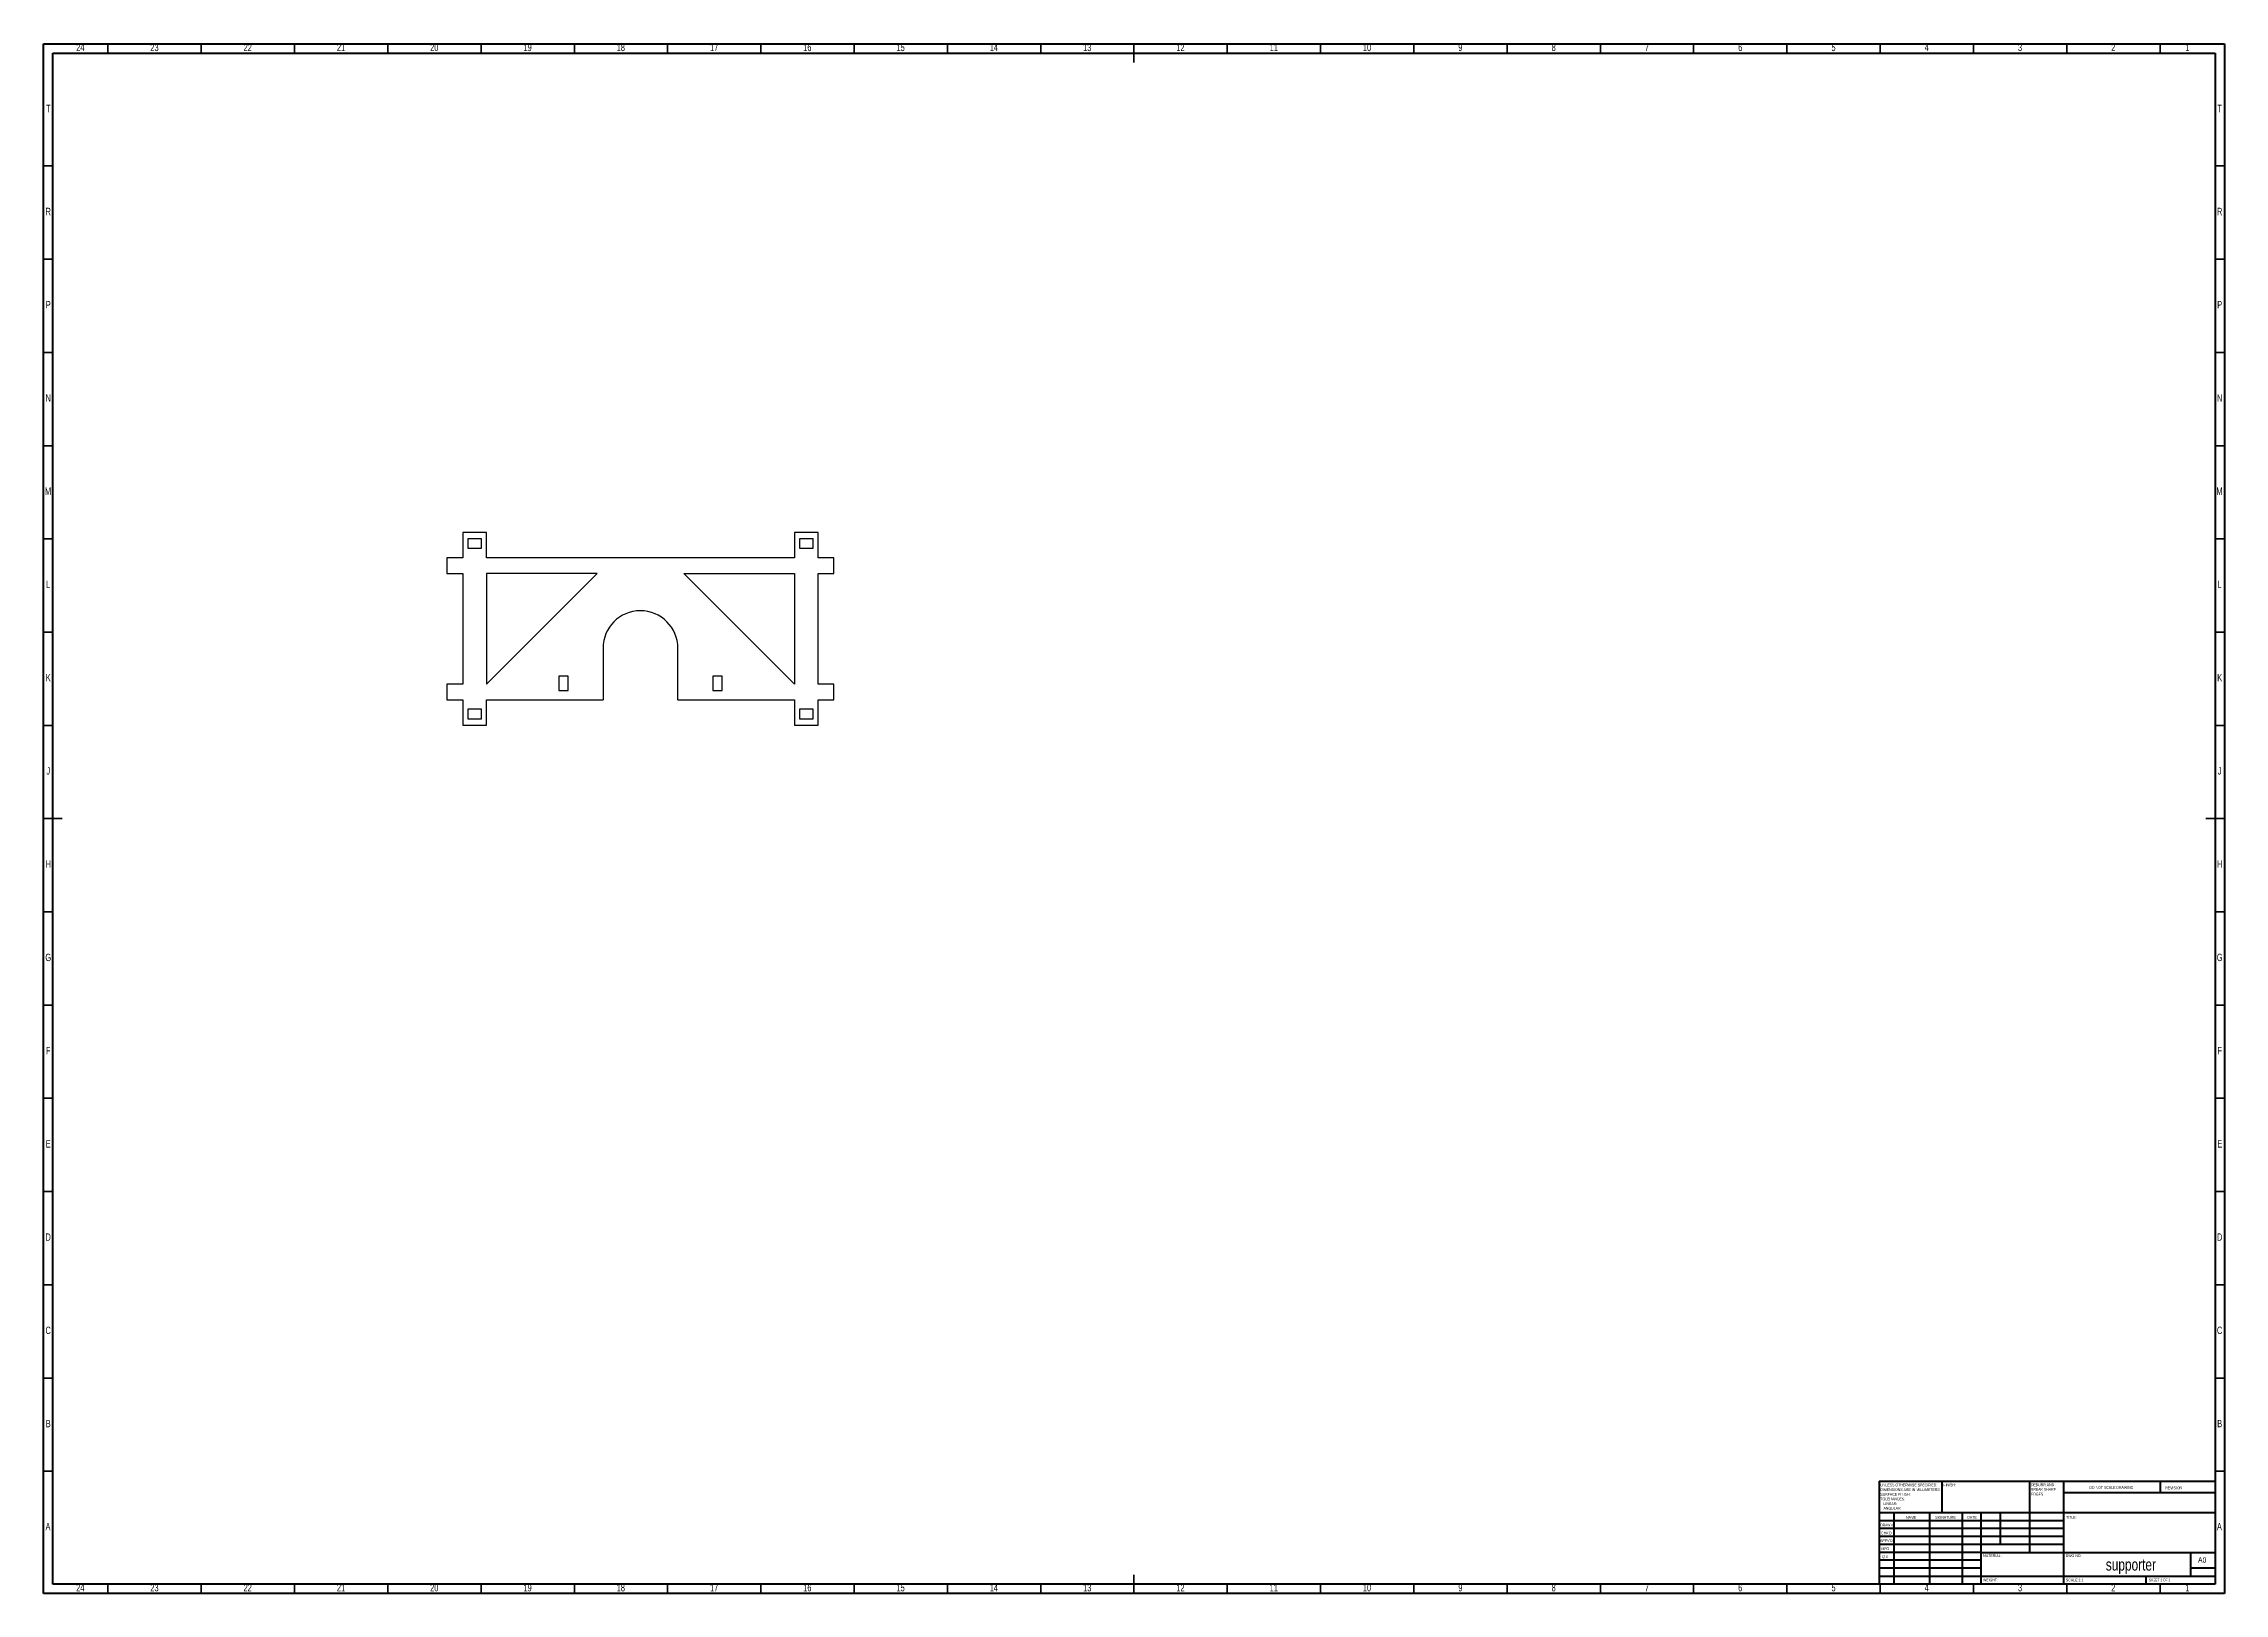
# Model space of a CAD drawing. Header units: inches. Extents: x 0.6 to 46.6, y 0.2 to 32.9.
import ezdxf

# ---------------------------------------------------------------- set-up
doc = ezdxf.new("R2010")
doc.units = ezdxf.units.IN
doc.header["$MEASUREMENT"] = 0
doc.styles.add('SLDTEXTSTYLE0', font='TXT', dxfattribs={"width": 0.686449})
doc.styles.add('SLDTEXTSTYLE1', font='TXT', dxfattribs={"width": 0.75})
doc.styles.add('SLDTEXTSTYLE2', font='TXT', dxfattribs={"width": 0.6875})

# ---------------------------------------------------------------- blocks, each defined once
blk = doc.blocks.new('SW_NOTE_0')
at = {"color": 0, "linetype": 'Continuous', "lineweight": 0, "attachment_point": 1, "style": 'SLDTEXTSTYLE1'}
for s, insert, char_height in [('UNLESS OTHERWISE SPECIFIED:', (0, 0.076), 0.05906), ('TOLERANCES:', (0, -0.219), 0.05906), ('SURFACE FINISH:', (0, -0.121), 0.05906), ('DIMENSIONS ARE IN MILLIMETERS', (0, -0.022), 0.05906), ('ANGULAR:', (0.066, -0.416), 0.0591), ('LINEAR:', (0.066, -0.318), 0.0591)]:
    blk.add_mtext(s, dxfattribs=dict(at, insert=insert, char_height=char_height))
blk = doc.blocks.new('SW_NOTE_1')
at = {"color": 0, "linetype": 'Continuous', "lineweight": 0, "attachment_point": 1, "style": 'SLDTEXTSTYLE1'}
for s, insert, char_height in [('DEBURR AND', (0, 0.076), 0.0591), ('BREAK SHARP', (0, -0.022), 0.05906), ('EDGES', (0, -0.121), 0.0591)]:
    blk.add_mtext(s, dxfattribs=dict(at, insert=insert, char_height=char_height))

msp = doc.modelspace()

# ---------------------------------------------------------------- linework, layer by layer
at = {"color": 7, "linetype": 'Continuous', "lineweight": 70}
for p, q in [((0.591, 0.197), (0.591, 32.913)), ((0.591, 32.913), (46.614, 32.913)), ((0.787, 0.394), (0.787, 32.717)), ((0.787, 32.717), (46.417, 32.717)), ((46.417, 32.717), (46.417, 0.394)), ((46.614, 32.913), (46.614, 0.197)), ((46.614, 0.197), (0.591, 0.197)), ((46.417, 0.394), (0.787, 0.394))]:
    msp.add_line(p, q, dxfattribs=at)
at = {"color": 7, "linetype": 'Continuous', "lineweight": 35}
for p, q in [((1.949, 32.717), (1.949, 32.913)), ((3.917, 32.717), (3.917, 32.913)), ((5.886, 32.717), (5.886, 32.913)), ((7.854, 32.717), (7.854, 32.913)), ((9.823, 32.717), (9.823, 32.913)), ((11.791, 32.717), (11.791, 32.913)), ((13.76, 32.717), (13.76, 32.913)), ((15.728, 32.717), (15.728, 32.913)), ((17.697, 32.717), (17.697, 32.913)), ((19.665, 32.717), (19.665, 32.913)), ((21.634, 32.717), (21.634, 32.913)), ((23.602, 32.717), (23.602, 32.913)), ((23.602, 32.913), (23.602, 32.52)), ((25.571, 32.717), (25.571, 32.913)), ((27.539, 32.717), (27.539, 32.913)), ((29.508, 32.717), (29.508, 32.913)), ((31.476, 32.717), (31.476, 32.913)), ((33.445, 32.717), (33.445, 32.913)), ((35.413, 32.717), (35.413, 32.913)), ((37.382, 32.717), (37.382, 32.913)), ((39.35, 32.717), (39.35, 32.913)), ((41.319, 32.717), (41.319, 32.913)), ((43.287, 32.717), (43.287, 32.913)), ((45.256, 32.717), (45.256, 32.913)), ((0.787, 30.335), (0.591, 30.335)), ((46.417, 30.335), (46.614, 30.335)), ((0.787, 28.366), (0.591, 28.366)), ((46.417, 28.366), (46.614, 28.366)), ((0.787, 26.398), (0.591, 26.398)), ((46.417, 26.398), (46.614, 26.398)), ((0.787, 24.429), (0.591, 24.429)), ((46.417, 24.429), (46.614, 24.429)), ((0.787, 22.461), (0.591, 22.461)), ((46.417, 22.461), (46.614, 22.461)), ((0.787, 20.492), (0.591, 20.492)), ((46.417, 20.492), (46.614, 20.492)), ((0.787, 18.524), (0.591, 18.524)), ((46.417, 18.524), (46.614, 18.524)), ((0.787, 16.555), (0.591, 16.555)), ((0.591, 16.555), (0.984, 16.555)), ((46.614, 16.555), (46.22, 16.555)), ((46.417, 16.555), (46.614, 16.555)), ((0.787, 14.587), (0.591, 14.587)), ((46.417, 14.587), (46.614, 14.587)), ((0.787, 12.618), (0.591, 12.618)), ((46.417, 12.618), (46.614, 12.618)), ((0.787, 10.65), (0.591, 10.65)), ((46.417, 10.65), (46.614, 10.65)), ((0.787, 8.681), (0.591, 8.681)), ((46.417, 8.681), (46.614, 8.681)), ((0.787, 6.713), (0.591, 6.713)), ((46.417, 6.713), (46.614, 6.713)), ((0.787, 4.744), (0.591, 4.744)), ((46.417, 4.744), (46.614, 4.744)), ((0.787, 2.776), (0.591, 2.776)), ((46.417, 2.776), (46.614, 2.776)), ((23.602, 0.197), (23.602, 0.591)), ((1.949, 0.394), (1.949, 0.197)), ((3.917, 0.394), (3.917, 0.197)), ((5.886, 0.394), (5.886, 0.197)), ((7.854, 0.394), (7.854, 0.197)), ((9.823, 0.394), (9.823, 0.197)), ((11.791, 0.394), (11.791, 0.197)), ((13.76, 0.394), (13.76, 0.197)), ((15.728, 0.394), (15.728, 0.197)), ((17.697, 0.394), (17.697, 0.197)), ((19.665, 0.394), (19.665, 0.197)), ((21.634, 0.394), (21.634, 0.197)), ((23.602, 0.394), (23.602, 0.197)), ((25.571, 0.394), (25.571, 0.197)), ((27.539, 0.394), (27.539, 0.197)), ((29.508, 0.394), (29.508, 0.197)), ((31.476, 0.394), (31.476, 0.197)), ((33.445, 0.394), (33.445, 0.197)), ((35.413, 0.394), (35.413, 0.197)), ((37.382, 0.394), (37.382, 0.197)), ((39.35, 0.394), (39.35, 0.197)), ((41.319, 0.394), (41.319, 0.197)), ((43.287, 0.394), (43.287, 0.197)), ((45.256, 0.394), (45.256, 0.197))]:
    msp.add_line(p, q, dxfattribs=at)
at = {"color": 7, "linetype": 'Continuous', "lineweight": 25}
for p, q in [((9.436, 22.596), (9.436, 22.063)), ((9.936, 22.596), (9.436, 22.596)), ((9.936, 22.063), (9.936, 22.596)), ((16.436, 22.596), (16.436, 22.063)), ((16.936, 22.596), (16.436, 22.596)), ((16.936, 22.063), (16.936, 22.596)), ((9.831, 22.463), (9.541, 22.463)), ((9.541, 22.463), (9.541, 22.263)), ((9.541, 22.263), (9.831, 22.263)), ((9.831, 22.263), (9.831, 22.463)), ((16.831, 22.463), (16.541, 22.463)), ((16.541, 22.463), (16.541, 22.263)), ((16.541, 22.263), (16.831, 22.263)), ((16.831, 22.263), (16.831, 22.463)), ((9.103, 22.063), (9.103, 21.73)), ((9.436, 22.063), (9.103, 22.063)), ((9.103, 21.73), (9.436, 21.73)), ((9.436, 21.73), (9.436, 19.396)), ((16.436, 22.063), (9.936, 22.063)), ((12.27, 21.73), (9.936, 21.73)), ((9.936, 21.73), (9.936, 19.396)), ((9.936, 19.396), (12.27, 21.73)), ((14.103, 21.73), (16.436, 21.73)), ((16.436, 19.396), (14.103, 21.73)), ((16.436, 21.73), (16.436, 19.396)), ((17.27, 22.063), (16.936, 22.063)), ((16.936, 21.73), (17.27, 21.73)), ((16.936, 19.396), (16.936, 21.73)), ((17.27, 21.73), (17.27, 22.063)), ((12.396, 20.153), (12.396, 19.063)), ((13.976, 19.063), (13.976, 20.153)), ((9.103, 19.396), (9.103, 19.063)), ((9.436, 19.396), (9.103, 19.396)), ((11.661, 19.563), (11.461, 19.563)), ((11.461, 19.563), (11.461, 19.263)), ((11.661, 19.263), (11.661, 19.563)), ((14.711, 19.563), (14.711, 19.263)), ((14.911, 19.563), (14.711, 19.563)), ((14.911, 19.263), (14.911, 19.563)), ((17.27, 19.396), (16.936, 19.396)), ((17.27, 19.063), (17.27, 19.396)), ((9.103, 19.063), (9.436, 19.063)), ((9.436, 19.063), (9.436, 18.53)), ((9.936, 19.063), (12.396, 19.063)), ((9.936, 18.53), (9.936, 19.063)), ((11.461, 19.263), (11.661, 19.263)), ((13.976, 19.063), (16.436, 19.063)), ((14.711, 19.263), (14.911, 19.263)), ((16.436, 19.063), (16.436, 18.53)), ((16.936, 19.063), (17.27, 19.063)), ((16.936, 18.53), (16.936, 19.063)), ((9.436, 18.53), (9.936, 18.53)), ((9.541, 18.863), (9.541, 18.663)), ((9.831, 18.863), (9.541, 18.863)), ((9.541, 18.663), (9.831, 18.663)), ((9.831, 18.663), (9.831, 18.863)), ((16.436, 18.53), (16.936, 18.53)), ((16.541, 18.863), (16.541, 18.663)), ((16.831, 18.863), (16.541, 18.863)), ((16.541, 18.663), (16.831, 18.663)), ((16.831, 18.663), (16.831, 18.863))]:
    msp.add_line(p, q, dxfattribs=at)
at = {"color": 7, "linetype": 'Continuous', "lineweight": 50}
for p, q in [((39.331, 2.569), (46.417, 2.569)), ((39.331, 2.569), (39.331, 0.394)), ((40.661, 1.9), (40.661, 2.569)), ((42.504, 2.569), (42.504, 1.063)), ((43.22, 2.569), (43.22, 0.394)), ((46.417, 2.318), (43.22, 2.318)), ((45.268, 2.318), (45.268, 2.569)), ((46.417, 1.9), (39.331, 1.9)), ((39.638, 1.9), (39.638, 0.394)), ((40.393, 1.9), (40.393, 0.394)), ((41.079, 1.9), (41.079, 0.394)), ((41.48, 0.394), (41.48, 1.9)), ((41.89, 1.23), (41.89, 1.9)), ((43.22, 1.732), (39.331, 1.732)), ((43.22, 1.565), (39.331, 1.565)), ((43.22, 1.398), (39.331, 1.398)), ((43.22, 1.23), (39.331, 1.23)), ((41.48, 1.063), (39.331, 1.063)), ((41.48, 1.063), (46.417, 1.063)), ((45.906, 0.561), (45.906, 1.063)), ((41.48, 0.896), (39.331, 0.896)), ((41.48, 0.728), (39.331, 0.728)), ((39.331, 0.561), (46.417, 0.561)), ((44.961, 0.394), (44.961, 0.561)), ((46.417, 0.728), (45.906, 0.728))]:
    msp.add_line(p, q, dxfattribs=at)
at = {"color": 7, "linetype": 'Continuous', "lineweight": 25}
msp.add_arc((13.186, 20.153), 0.79, 0, 180, dxfattribs=at)

# ---------------------------------------------------------------- block references
at = {"color": 7, "linetype": 'Continuous', "lineweight": 0}
for name, p in [('SW_NOTE_0', (39.354, 2.44)), ('SW_NOTE_1', (42.532, 2.444))]:
    msp.add_blockref(name, p, dxfattribs=at)

# ---------------------------------------------------------------- texts
for s, insert, char_height, attachment_point, style in [('24', (1.365, 32.916), 0.1562, 2, 'SLDTEXTSTYLE1'), ('23', (2.93, 32.916), 0.1562, 2, 'SLDTEXTSTYLE1'), ('22', (4.898, 32.916), 0.1562, 2, 'SLDTEXTSTYLE1'), ('21', (6.867, 32.916), 0.1562, 2, 'SLDTEXTSTYLE1'), ('20', (8.835, 32.916), 0.1562, 2, 'SLDTEXTSTYLE1'), ('19', (10.804, 32.916), 0.1562, 2, 'SLDTEXTSTYLE1'), ('18', (12.772, 32.916), 0.1562, 2, 'SLDTEXTSTYLE1'), ('17', (14.741, 32.916), 0.1562, 2, 'SLDTEXTSTYLE1'), ('16', (16.709, 32.916), 0.1562, 2, 'SLDTEXTSTYLE1'), ('15', (18.678, 32.916), 0.1562, 2, 'SLDTEXTSTYLE1'), ('14', (20.646, 32.916), 0.1562, 2, 'SLDTEXTSTYLE1'), ('13', (22.615, 32.916), 0.1562, 2, 'SLDTEXTSTYLE1'), ('12', (24.583, 32.916), 0.1562, 2, 'SLDTEXTSTYLE1'), ('11', (26.552, 32.916), 0.1562, 2, 'SLDTEXTSTYLE1'), ('10', (28.52, 32.916), 0.1562, 2, 'SLDTEXTSTYLE1'), ('9', (30.491, 32.916), 0.156, 2, 'SLDTEXTSTYLE1'), ('8', (32.459, 32.916), 0.156, 2, 'SLDTEXTSTYLE1'), ('7', (34.428, 32.916), 0.156, 2, 'SLDTEXTSTYLE1'), ('6', (36.396, 32.916), 0.156, 2, 'SLDTEXTSTYLE1'), ('5', (38.365, 32.916), 0.156, 2, 'SLDTEXTSTYLE1'), ('4', (40.333, 32.916), 0.156, 2, 'SLDTEXTSTYLE1'), ('3', (42.302, 32.916), 0.156, 2, 'SLDTEXTSTYLE1'), ('2', (44.27, 32.916), 0.156, 2, 'SLDTEXTSTYLE1'), ('1', (45.835, 32.916), 0.156, 2, 'SLDTEXTSTYLE1'), ('T', (0.689, 31.626), 0.156, 2, 'SLDTEXTSTYLE1'), ('T', (46.515, 31.626), 0.156, 2, 'SLDTEXTSTYLE1'), ('R', (0.687, 29.451), 0.156, 2, 'SLDTEXTSTYLE1'), ('R', (46.514, 29.451), 0.156, 2, 'SLDTEXTSTYLE1'), ('P', (0.688, 27.483), 0.156, 2, 'SLDTEXTSTYLE1'), ('P', (46.515, 27.483), 0.156, 2, 'SLDTEXTSTYLE1'), ('N', (0.688, 25.514), 0.156, 2, 'SLDTEXTSTYLE1'), ('N', (46.514, 25.514), 0.156, 2, 'SLDTEXTSTYLE1'), ('M', (0.684, 23.546), 0.156, 2, 'SLDTEXTSTYLE1'), ('M', (46.51, 23.546), 0.156, 2, 'SLDTEXTSTYLE1'), ('L', (0.687, 21.577), 0.156, 2, 'SLDTEXTSTYLE1'), ('L', (46.514, 21.577), 0.156, 2, 'SLDTEXTSTYLE1'), ('K', (0.689, 19.609), 0.156, 2, 'SLDTEXTSTYLE1'), ('K', (46.515, 19.609), 0.156, 2, 'SLDTEXTSTYLE1'), ('J', (0.688, 17.64), 0.156, 2, 'SLDTEXTSTYLE1'), ('J', (46.514, 17.64), 0.156, 2, 'SLDTEXTSTYLE1'), ('H', (0.689, 15.672), 0.156, 2, 'SLDTEXTSTYLE1'), ('H', (46.515, 15.672), 0.156, 2, 'SLDTEXTSTYLE1'), ('G', (0.688, 13.703), 0.156, 2, 'SLDTEXTSTYLE1'), ('G', (46.515, 13.703), 0.156, 2, 'SLDTEXTSTYLE1'), ('F', (0.687, 11.735), 0.156, 2, 'SLDTEXTSTYLE1'), ('F', (46.514, 11.735), 0.156, 2, 'SLDTEXTSTYLE1'), ('E', (0.689, 9.766), 0.156, 2, 'SLDTEXTSTYLE1'), ('E', (46.516, 9.766), 0.156, 2, 'SLDTEXTSTYLE1'), ('D', (0.687, 7.798), 0.156, 2, 'SLDTEXTSTYLE1'), ('D', (46.514, 7.798), 0.156, 2, 'SLDTEXTSTYLE1'), ('C', (0.687, 5.829), 0.156, 2, 'SLDTEXTSTYLE1'), ('C', (46.514, 5.829), 0.156, 2, 'SLDTEXTSTYLE1'), ('B', (0.688, 3.861), 0.156, 2, 'SLDTEXTSTYLE1'), ('B', (46.515, 3.861), 0.156, 2, 'SLDTEXTSTYLE1'), ('FINISH:', (40.684, 2.517), 0.0591, 1, 'SLDTEXTSTYLE1'), ('DO NOT SCALE DRAWING', (43.764, 2.462), 0.05906, 1, 'SLDTEXTSTYLE1'), ('REVISION', (45.367, 2.454), 0.0591, 1, 'SLDTEXTSTYLE1'), ('A', (0.683, 1.685), 0.156, 2, 'SLDTEXTSTYLE1'), ('DRAWN', (39.356, 1.669), 0.0591, 1, 'SLDTEXTSTYLE0'), ("CHK'D", (39.368, 1.502), 0.0591, 1, 'SLDTEXTSTYLE1'), ('NAME', (39.895, 1.831), 0.0591, 1, 'SLDTEXTSTYLE1'), ('SIGNATURE', (40.513, 1.833), 0.0591, 1, 'SLDTEXTSTYLE1'), ('DATE', (41.19, 1.834), 0.0591, 1, 'SLDTEXTSTYLE1'), ('TITLE:', (43.271, 1.834), 0.0591, 1, 'SLDTEXTSTYLE1'), ('A', (46.509, 1.685), 0.156, 2, 'SLDTEXTSTYLE1'), ("APPV'D", (39.347, 1.341), 0.0591, 1, 'SLDTEXTSTYLE1'), ('MFG', (39.375, 1.17), 0.0591, 1, 'SLDTEXTSTYLE1'), ('Q.A', (39.39, 1.004), 0.0591, 1, 'SLDTEXTSTYLE1'), ('MATERIAL:', (41.521, 1.023), 0.0591, 1, 'SLDTEXTSTYLE1'), ('DWG NO.', (43.266, 1.023), 0.0591, 1, 'SLDTEXTSTYLE1'), ('A0', (46.058, 0.961), 0.1146, 1, 'SLDTEXTSTYLE1'), ('WEIGHT:', (41.52, 0.51), 0.059, 1, 'SLDTEXTSTYLE1'), ('SCALE:1:1', (43.271, 0.508), 0.0591, 1, 'SLDTEXTSTYLE1'), ('supporter', (44.641, 0.929), 0.25, 2, 'SLDTEXTSTYLE1'), ('SHEET 1 OF 1', (45.019, 0.508), 0.05906, 1, 'SLDTEXTSTYLE2'), ('24', (1.365, 0.396), 0.1562, 2, 'SLDTEXTSTYLE1'), ('23', (2.93, 0.396), 0.1562, 2, 'SLDTEXTSTYLE1'), ('22', (4.898, 0.396), 0.1562, 2, 'SLDTEXTSTYLE1'), ('21', (6.867, 0.396), 0.1562, 2, 'SLDTEXTSTYLE1'), ('20', (8.835, 0.396), 0.1562, 2, 'SLDTEXTSTYLE1'), ('19', (10.804, 0.396), 0.1562, 2, 'SLDTEXTSTYLE1'), ('18', (12.772, 0.396), 0.1562, 2, 'SLDTEXTSTYLE1'), ('17', (14.741, 0.396), 0.1562, 2, 'SLDTEXTSTYLE1'), ('16', (16.709, 0.396), 0.1562, 2, 'SLDTEXTSTYLE1'), ('15', (18.678, 0.396), 0.1562, 2, 'SLDTEXTSTYLE1'), ('14', (20.646, 0.396), 0.1562, 2, 'SLDTEXTSTYLE1'), ('13', (22.615, 0.396), 0.1562, 2, 'SLDTEXTSTYLE1'), ('12', (24.583, 0.396), 0.1562, 2, 'SLDTEXTSTYLE1'), ('11', (26.552, 0.396), 0.1562, 2, 'SLDTEXTSTYLE1'), ('10', (28.52, 0.396), 0.1562, 2, 'SLDTEXTSTYLE1'), ('9', (30.491, 0.396), 0.156, 2, 'SLDTEXTSTYLE1'), ('8', (32.459, 0.396), 0.156, 2, 'SLDTEXTSTYLE1'), ('7', (34.428, 0.396), 0.156, 2, 'SLDTEXTSTYLE1'), ('6', (36.396, 0.396), 0.156, 2, 'SLDTEXTSTYLE1'), ('5', (38.365, 0.396), 0.156, 2, 'SLDTEXTSTYLE1'), ('4', (40.333, 0.396), 0.156, 2, 'SLDTEXTSTYLE1'), ('3', (42.302, 0.396), 0.156, 2, 'SLDTEXTSTYLE1'), ('2', (44.27, 0.396), 0.156, 2, 'SLDTEXTSTYLE1'), ('1', (45.835, 0.396), 0.156, 2, 'SLDTEXTSTYLE1')]:
    msp.add_mtext(s, dxfattribs=dict(at, insert=insert, char_height=char_height, attachment_point=attachment_point, style=style))

doc.saveas('drawing.dxf')
